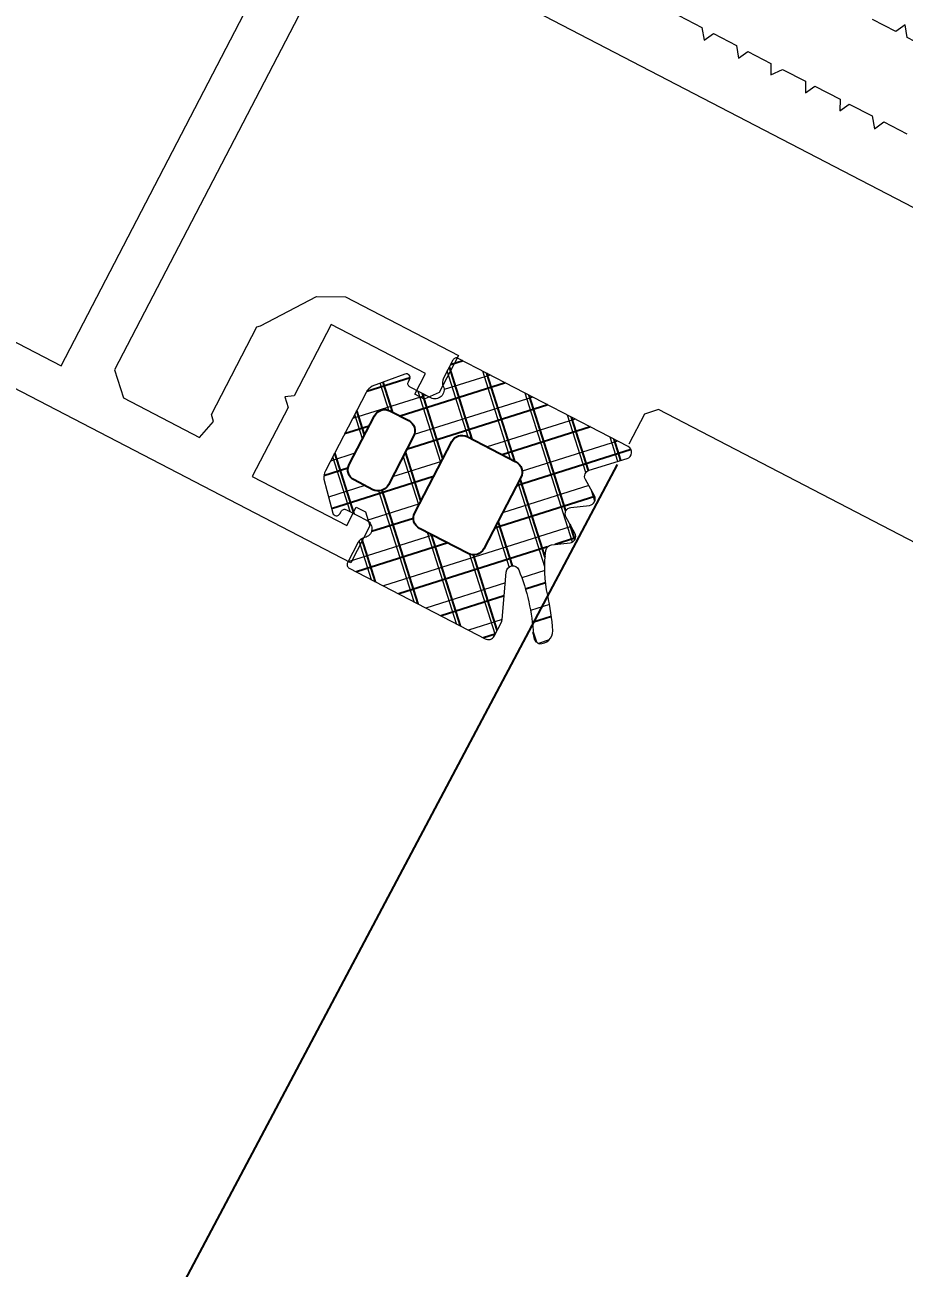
# Model space of a CAD drawing. Header units: millimetres. Extents: x -8428662 to 9409114, y 0 to 249028.
# Drawn here: x -188254.4 to -188213.1, y 112172 to 112230.4 of the extents above; entities that cross this region are included whole.
import ezdxf
from ezdxf import colors
from ezdxf.entities.mleader import LeaderData, LeaderLine
from ezdxf.math import Vec2, Vec3

# ---------------------------------------------------------------- set-up
doc = ezdxf.new("R2010")
doc.units = ezdxf.units.MM
doc.header["$MEASUREMENT"] = 0
doc.layers.get('0').update_dxf_attribs({"color": 250, "lineweight": 9})
for name, color, linetype, lineweight in [('_АР ТЕКСТ', 250, 'Continuous', 25), ('АР_Отметки', 250, 'Continuous', 15), ('АР_Перегородки витражные', 152, 'Continuous', 13), ('АР_Подоконники', 163, 'Continuous', 9), ('АР_Размеры дверей', 15, 'Continuous', 0), ('АР_Сущ Несущая стена', 216, 'Continuous', 30)]:
    doc.layers.add(name, color=color, linetype=linetype, lineweight=lineweight)
doc.layers.add('Тонкая', color=7, linetype='Continuous')
doc.styles.add('ISOCPEUR', font='isocpeur.ttf', dxfattribs={"width": 0.7})

# ---------------------------------------------------------------- blocks, each defined once
blk = doc.blocks.new('_DotSmall')
at = {"color": 0, "linetype": 'ByBlock', "const_width": 0.5}
blk.add_lwpolyline([(-0.0625, 0, 1), (0.0625, 0, 1)], format="xyb", close=True, dxfattribs=at)
blk = doc.blocks.new('стойка витр.')
h = blk.add_hatch()
h.set_pattern_fill('ANSI37', scale=0.5, angle=-69.23283665521843)
h.set_pattern_definition([(335.7671633447816, (-69115.31625940584, 318510.9409690977), (0.6515825639889636, 1.447617495164233), []), (65.76716334478155, (-69115.31625940584, 318510.9409690977), (-1.447617495164233, 0.6515825639889636), [])])
edge = h.paths.add_edge_path()
edge.add_line((-7.614656875375658, -25.62993601259222), (-7.273265914729564, -26.53020796886267))
edge.add_arc((-7.672138333263274, -26.68151659366696), 0.4266069692434679, -30.765631391378577, 20.77378547182468, ccw=False)
edge.add_arc((-6.938850257283542, -27.11794408495156), 0.4267278803339729, 149.2463648056786, 290.7703475873838)
edge.add_line((-6.787522688187892, -27.51693863464607), (-5.761497533734655, -27.12786096686614))
edge.add_arc((-5.826270069284272, -26.95688741173914), 0.1828317202082013, 290.7489596719217, 380.7853669983573)
edge.add_line((-5.655337706935825, -26.89200624793739), (-5.698566115868744, -26.77800989551906))
edge.add_arc((-5.527559815348082, -26.71316091253391), 0.1828894349380834, 65.75635340077491, 200.7677215485159, ccw=False)
edge.add_line((-5.452462167653721, -26.54640093915077), (-3.994188920449233, -27.29736676610628))
edge.add_arc((-4.339684557994865, -27.83227055815794), 0.6367804192296694, 19.809448943918426, 57.14148607166612, ccw=False)
edge.add_line((-3.740585688123247, -27.61647007986176), (-2.270775810728082, -31.49246202532231))
edge.add_arc((-2.862326952422118, -31.72816639327794), 0.6367804192285443, -15.60715938413449, 21.72487774361298, ccw=False)
edge.add_line((-2.249025291763246, -31.89948590572749), (-2.842686385673005, -33.42856309223862))
edge.add_arc((-3.009474684396633, -33.35352837480535), 0.1828894349365558, 200.7666051236535, 335.7779732896313, ccw=False)
edge.add_line((-3.180482248484623, -33.41837402567035), (-3.223710657359334, -33.30437767335388))
edge.add_arc((-3.394684212462365, -33.36915020895407), 0.1828317202037067, 20.74895968940122, 110.7853670142414)
edge.add_line((-3.459565376309911, -33.19821784662781), (-4.485590530792251, -33.58729551440774))
edge.add_arc((-4.334307311281267, -33.98630688185023), 0.4267278803335083, 110.7639791032461, 252.2879618854569)
edge.add_arc((-4.593835025358378, -34.79921876089735), 0.4266069692128739, 20.760541213745626, 72.2999580801698, ccw=False)
edge.add_line((-4.194927641627146, -34.64800234186259), (-3.805871961842058, -35.67396951244882))
edge.add_arc((-3.976804324152614, -35.73885067632053), 0.1828317201976034, -69.25104032001241, 20.78536702306718, ccw=False)
edge.add_line((-3.912031788582681, -35.9098242314285), (-10.63804850899032, -38.46038830642647))
edge.add_arc((-10.76198657700206, -38.18099989774544), 0.3056444463879536, 200.8460379983515, 293.92230867425997, ccw=False)
edge.add_line((-11.04762355046114, -38.2897659172595), (-11.3069940036512, -37.6057878035499))
edge.add_arc((-11.02280217192234, -37.49789568213767), 0.3039830703908278, 175.7219656777917, 200.7890354028728, ccw=False)
edge.add_line((-11.32593828623067, -37.47521963119652), (-11.26283276302274, -35.23454482450325))
edge.add_arc((-11.5667631736687, -35.21197449929495), 0.3047673113958011, 355.7529257944983, 510.3971654946409)
edge.add_arc((-3.085478140807247, -39.81161386289363), 9.95296756819478, 151.493160172311, 169.5799937381118)
edge.add_arc((-13.27454869620142, -38.00608067109534), 0.4002801790508524, 282.30928711923883, 359.2250395672268, ccw=False)
edge.add_arc((-13.15914824141406, -37.79549114656839), 0.6024183835459826, 172.8865217206561, 267.13931994465963, ccw=False)
edge.add_arc((-2.924576102079248, -39.73891867786803), 11.01872594919693, 160.6453850739864, 169.4469810176308, ccw=False)
edge.add_arc((-19.07760885644255, -34.09585671602533), 6.091684827120307, 340.9199566399376, 360.7754221413588)
edge.add_arc((-13.29124725463213, -34.01305259408502), 0.3047655738143686, 359.9316076928689, 436.4302022680961)
edge.add_line((-13.21974018984474, -33.71679460741143), (-14.0766899229202, -33.52020163946145))
edge.add_arc((-14.00514734915965, -33.22393144415915), 0.3047857747414494, 145.1100748207506, 256.424251871352, ccw=False)
edge.add_line((-14.2551486332959, -33.04959347808472), (-13.74402617113083, -32.33421562775766))
edge.add_arc((-13.99402745527389, -32.1598776616858), 0.3047857747455562, 325.1100748218798, 436.4242518702226)
edge.add_line((-13.92248488150653, -31.86360746638093), (-14.7794566025841, -31.6669565144839))
edge.add_arc((-14.7079140287954, -31.37068631918638), 0.3047857747434108, 145.1100748199116, 256.4242518659954, ccw=False)
edge.add_line((-14.95791531293071, -31.19634835310717), (-14.44679285076563, -30.48097050278011))
edge.add_arc((-14.69684457899481, -30.30662212908397), 0.3048331054870662, 325.1138936033488, 425.7589859189499)
edge.add_line((-14.57168746687239, -30.0286672415823), (-16.28069433249766, -29.27720980550657))
edge.add_arc((-16.15556139849932, -28.99925320327871), 0.3048247429148342, 110.79403674408451, 245.7632621299588, ccw=False)
edge.add_line((-16.26377712844987, -28.71428394233226), (-7.850470401957864, -25.52388481301023))
edge.add_arc((-7.785589238115906, -25.69481717533219), 0.1828317201977073, 20.785366643697614, 110.7853670130821, ccw=False)
edge = h.paths.add_edge_path(flags=16)
edge.add_line((-3.343847721320344, -31.0696095920357), (-4.256775251385989, -28.66215553430811))
edge.add_arc((-4.763091039367282, -28.8541548874382), 0.5414973949720253, 20.7671633452251, 110.7671633452251)
edge.add_line((-4.955090392497368, -28.34783909945691), (-5.880512773175724, -28.69876731990371))
edge.add_arc((-5.68851342006019, -29.20508310789228), 0.5414973949736688, 110.7671633435124, 200.7671633435124)
edge.add_line((-6.194829208048759, -29.39708246100781), (-5.281901677954011, -31.8045365187354))
edge.add_arc((-4.775585889972717, -31.61253716560532), 0.5414973949720253, 200.7671633452251, 290.7671633452251)
edge.add_line((-4.583586536842631, -32.11885295358661), (-3.658164156164275, -31.76792473313981))
edge.add_arc((-3.850163509294362, -31.26160894516579), 0.541497394965222, 290.7671633454981, 380.7671633454981)
edge = h.paths.add_edge_path(flags=16)
edge.add_line((-6.665125275787432, -32.97088079506648), (-8.003619441966293, -29.4411776089255))
edge.add_arc((-8.509935229947587, -29.63317696205559), 0.5414973949720253, 20.7671633452251, 110.7671633452251)
edge.add_line((-8.701934583077673, -29.12686117407429), (-11.1093675273587, -30.03978069775621))
edge.add_arc((-10.91736817424317, -30.54609648574478), 0.5414973949736688, 110.7671633435124, 200.7671633435124)
edge.add_line((-11.42368396223173, -30.73809583886032), (-10.08518979602377, -34.2677990250013))
edge.add_arc((-9.578874008042476, -34.07579967187121), 0.5414973949720253, 200.7671633452251, 290.7671633452251)
edge.add_line((-9.38687465491239, -34.5821154598525), (-6.979441710631363, -33.66919593617058))
edge.add_arc((-7.171441063761449, -33.16288014819656), 0.541497394965222, 290.7671633454981, 380.7671633454981)
at = {"lineweight": 0, "ltscale": 100, "transparency": 33554687}
for points in [[(-4.8720624113339, 3.563811556159635), (-32.68827406296623, -6.984337978748954), (-32.78663952485658, -7.412805841304362), (-32.39756185706938, -8.438830995786702), (-31.09647737510386, -9.118948907402228), (-30.2985029091069, -8.81635004535201), (-29.78357822878752, -9.142708211846184), (-28.64349873815081, -8.710380147196702), (-28.58844165704795, -8.16787993638718), (-28.18751332900138, -8.537466511741513), (-27.04754980615689, -8.105182423096267), (-26.87849637278123, -7.51945380341931), (-26.47751006082399, -7.889018390778801), (-25.33748855406884, -7.456712314131437)], [(-16.27286156296032, -8.322294573416002), (-17.41288306971546, -8.754600650063367), (-17.58193650312023, -9.340329269682115), (-17.9828648311377, -8.97074269438599), (-19.12288633789285, -9.403048771026079), (-19.29193977129762, -9.988777390644827), (-19.69292608322576, -9.61921280335082), (-20.83288960607024, -10.05149689199607), (-20.8879466871731, -10.59399710274738), (-21.40287136749248, -10.26763893631141), (-22.54295085812919, -10.6999670009609), (-22.59800793926115, -11.24246721171221), (-22.99893626727862, -10.87288063641608), (-24.25289614239591, -11.34839313392149), (-24.30795322352787, -11.89089334468008), (-24.70893953545601, -11.52132875738607), (-25.84896104221116, -11.95363483402616), (-26.01801447558682, -12.53936345364491), (-26.4189428036334, -12.16977687834878), (-27.55896431035944, -12.60208295499615)], [(-29.14341260807123, -16.33238676948531), (-1.327200956468005, -5.784237234569446)], [(-0.06938087928574532, -6.350438765824947), (8.118987008783733, -27.94374036834779), (7.552865449426463, -29.20159644143132), (3.790811872313498, -30.62819989795389), (3.216969908826286, -29.80262791351561), (3.358505795680685, -29.48817839122057), (1.715760294842767, -25.15614305267809), (1.558535533695249, -25.08537510928727), (-0.902061547501944, -23.41060979175381), (-2.258247086545452, -23.27287612311193), (-7.844300284108613, -25.39115610946465), (-7.152623754285742, -27.21515572990756), (-6.480474312818842, -27.61228183979256), (-6.024430919787847, -27.43934621633525), (-6.413508587575052, -26.41332106186019), (-1.739484192192322, -24.64089033441996), (-0.3993375533900689, -28.17495120693638), (0.02910832117777318, -28.2732586849088), (-0.1831955090747215, -28.74493296838773), (1.113700732850702, -32.16493950470613), (-3.560323662532028, -33.93737023214635), (-3.906150933442404, -33.02539941386931), (-4.3621943264734, -33.19833503732661), (-4.645266100153094, -33.82723408192396), (-3.953589570330223, -35.65123370236688), (88.61521743849153, -0.5483364844694734)], [(-56.0608929025766, -41.98018508909445), (-55.7778211288678, -41.3512860444971), (-17.47126860445132, -26.8251079561378), (-16.84236955983215, -27.10817972981749), (-16.28037825660431, -28.59019029343472)]]:
    blk.add_lwpolyline(points, dxfattribs=at)
blk.add_lwpolyline([(63.8117502759269, 56.26367979055794), (85.07351613373612, 0.1949089383633691), (10.63088292890461, -28.03438542609365), (-10.63088292890461, 28.03438542610093)], close=True, dxfattribs=at)
at = {"color": 7, "lineweight": 0, "ltscale": 100, "transparency": 33554687}
blk.add_lwpolyline([(-7.614656875375658, -25.62993601259222), (-7.273265914729564, -26.53020796886267, -0.2287523810762611), (-7.305569090007339, -26.89973780277796, 0.7101639231358212), (-6.787522688187892, -27.51693863464607), (-5.761497533734655, -27.12786096686614, 0.4143996870914876), (-5.655337706935825, -26.89200624793739), (-5.698566115868744, -26.77800989551906, -0.6682503890445888), (-5.452462167653721, -26.54640093915077), (-3.994188920449233, -27.29736676610628, -0.1643479059441302), (-3.740585688123247, -27.61647007986176), (-2.270775810728082, -31.49246202532231, -0.1643479059441302), (-2.249025291763246, -31.89948590572749), (-2.842686385673005, -33.42856309223862, -0.6682503891596868), (-3.180482248484623, -33.41837402567035), (-3.223710657359334, -33.30437767335388, 0.4143996870833266), (-3.459565376309911, -33.19821784662781), (-4.485590530792251, -33.58729551440774, 0.7101639231391418), (-4.464132105349563, -34.39280682858953, -0.2287523810910513), (-4.194927641627146, -34.64800234186259), (-3.805871961842058, -35.67396951244882, -0.4143996871765861), (-3.912031788582681, -35.9098242314285), (-10.63804850899032, -38.46038830642647, -0.4300281847644905), (-11.04762355046114, -38.2897659172595), (-11.3069940036512, -37.6057878035499, -0.1098139781175365), (-11.32593828623067, -37.47521963119652), (-11.26283276302274, -35.23454482450325, 0.8000358277039689), (-11.83174935798161, -35.06142405519495, 0.07908294790216032), (-12.87430513065192, -38.01149454006372, -0.3488032577412263), (-13.18921346374555, -38.39715882165183, -0.4361245879823007), (-13.75692971088574, -37.72089072036033, -0.03842309887939363), (-13.32058396766661, -36.08715992321959, 0.08685322061285544), (-12.98648189794039, -34.01341638380836, 0.3467629046601076), (-13.21974018984474, -33.71679460741143), (-14.0766899229202, -33.52020163946145, -0.5278770357902526), (-14.2551486332959, -33.04959347808472), (-13.74402617113083, -32.33421562775766, 0.5278770357776507), (-13.92248488150653, -31.86360746638093), (-14.7794566025841, -31.6669565144839, -0.5278770357650493), (-14.95791531293071, -31.19634835310717), (-14.44679285076563, -30.48097050278011, 0.4697389635461835), (-14.57168746687239, -30.0286672415823), (-16.28069433249766, -29.27720980550657, -0.667984424932516), (-16.26377712844987, -28.71428394233226), (-7.850470401957864, -25.52388481301023, -0.4142135642613711)], format="xyb", close=True, dxfattribs=at)
at = {"color": 7}
for points in [[(-3.343847721320344, -31.0696095920357), (-4.256775251385989, -28.66215553430811, 0.414213562373095), (-4.955090392497368, -28.34783909945691), (-5.880512773175724, -28.69876731990371, 0.414213562373095), (-6.194829208048759, -29.39708246100781), (-5.281901677954011, -31.8045365187354, 0.414213562373095), (-4.583586536842631, -32.11885295358661), (-3.658164156164275, -31.76792473313981, 0.414213562373095)], [(-6.665125275787432, -32.97088079506648), (-8.003619441966293, -29.4411776089255, 0.414213562373095), (-8.701934583077673, -29.12686117407429), (-11.1093675273587, -30.03978069775621, 0.414213562373095), (-11.42368396223173, -30.73809583886032), (-10.08518979602377, -34.2677990250013, 0.414213562373095), (-9.38687465491239, -34.5821154598525), (-6.979441710631363, -33.66919593617058, 0.414213562373095)]]:
    blk.add_lwpolyline(points, format="xyb", close=True, dxfattribs=at)
blk = doc.blocks.new('A$Cf7573d2c')
h = blk.add_hatch()
h.set_pattern_fill('ANSI37', color=5, scale=0.4999999999999999, angle=11.05056813833426)
h.set_pattern_definition([(56.05056813833426, (-325577.5326109263, -14427.20117750167), (-1.316880116997287, 0.8865568269756945), []), (146.0505681383342, (-325577.5326109263, -14427.20117750167), (-0.8865568269756945, -1.316880116997287), [])])
edge = h.paths.add_edge_path()
edge.add_line((53.15568665240426, -71.84455999218335), (54.10066208685748, -71.66000969718152))
edge.add_arc((54.18248049125657, -72.07869723569522), 0.4266069692410905, 49.51777340105292, 101.05719026425612, ccw=False)
edge.add_arc((54.73640786875238, -71.42958644543106), 0.4267278803678288, 229.5297695967836, 371.0537523784885)
edge.add_line((55.15521898376755, -71.34776998117741), (54.94489004521165, -70.27079700716422))
edge.add_arc((54.76543719321895, -70.30578431646067), 0.1828317201694488, 11.03236445595228, 101.0687717823854)
edge.add_line((54.7303358616773, -70.12635373260127), (54.61067896033637, -70.14972229399427))
edge.add_arc((54.57562182683224, -69.97022426391564), 0.1828894349371679, 146.0397581948859, 281.0511263426278, ccw=False)
edge.add_line((54.42392868350726, -69.86805902677588), (55.41024150652811, -68.55744941602461))
edge.add_arc((55.87916092157176, -68.98826710893277), 0.6367804192400961, 100.09285373580963, 137.4248908635569, ccw=False)
edge.add_line((55.7675690172473, -68.36134083797515), (59.83602538472041, -67.56678597940481))
edge.add_arc((59.96850951681367, -68.18963207348673), 0.6367804191160473, 64.67624540846452, 102.00828253621182, ccw=False)
edge.add_line((60.24088129645679, -67.61404288333142), (61.64782822388224, -68.45725749440317))
edge.add_arc((61.54572023362346, -68.6089891777656), 0.1828894349345614, -78.94999008860498, 56.06137807737059, ccw=False)
edge.add_line((61.58077386952937, -68.78848789090989), (61.46111696830485, -68.81185645227379))
edge.add_arc((61.49610427769884, -68.9913093042758), 0.1828317201972567, 101.0323644853947, 191.0687718102334)
edge.add_line((61.31667369382922, -69.02641063591), (61.5270026322687, -70.10338360995229))
edge.add_arc((61.94582283864131, -70.02161369747758), 0.4267278803313772, 191.0473838963396, 332.5713666785517)
edge.add_arc((62.70327143611815, -70.41461748833981), 0.4266069692042858, 101.04394600933591, 152.5833628757599, ccw=False)
edge.add_line((62.62154981598724, -69.99591104824503), (63.69846192700788, -69.78559399610094))
edge.add_arc((63.73356325865052, -69.96502457996553), 0.1828317201939337, 11.032364470050595, 101.06877181313263, ccw=False)
edge.add_line((63.91301611065865, -69.93003727062023), (65.29180877562612, -76.99003789461858))
edge.add_arc((64.99551066640528, -77.06504428161418), 0.3056444464046082, -78.87055721437832, 14.2057134615319, ccw=False)
edge.add_line((65.05450805288274, -77.3649406570621), (64.33656664565206, -77.50515202515817))
edge.add_arc((64.27818671723436, -77.20682755241624), 0.3039830703818922, 256.0053704728485, 281.07244019792967, ccw=False)
edge.add_line((64.2046742036473, -77.50178791827057), (62.00679334101733, -77.0614180622797))
edge.add_arc((61.93325097918449, -77.35717917385819), 0.3047673114133029, 76.03633058298668, 230.6805702831305)
edge.add_arc((67.89833459834982, -69.77386489183748), 9.952967568197614, 231.7765649659958, 249.8633985317965)
edge.add_arc((64.39904336975559, -79.51204078812538), 0.4002801790500968, 2.592691911632528, 79.50844435962068, ccw=False)
edge.add_arc((64.21095152774018, -79.36275357584572), 0.6024183835098907, 253.1699265163699, 347.42272474037384, ccw=False)
edge.add_arc((67.8538384741732, -69.6030019325488), 11.01872594909504, 240.92878986685412, 249.7303858104985, ccw=False)
edge.add_arc((59.56550229921984, -84.57190633206682), 6.091684827287554, 61.20336143423747, 81.05882693565867)
edge.add_arc((60.46047847562673, -78.85457699437922), 0.304765573773833, 80.21501248920164, 156.7136070644281)
edge.add_line((60.18053901626263, -78.73409482122224), (59.84213466581423, -79.54557133703202))
edge.add_arc((59.56218916597427, -79.42505210376291), 0.3047857747146659, 225.3934796143645, 336.7076566649676, ccw=False)
edge.add_line((59.34815820830408, -79.64204315801908), (58.72930734895635, -79.01751513300405))
edge.add_arc((58.51527639129254, -79.23450618727465), 0.3047857747204647, 45.39347961712065, 156.7076566654629)
edge.add_line((58.23533089144621, -79.11398695400567), (57.89686567790341, -79.92547535613994))
edge.add_arc((57.61692017800742, -79.8049561228095), 0.3047857747903789, 225.3934796124579, 336.70765665854196, ccw=False)
edge.add_line((57.40288922027685, -80.02194717711245), (56.78403836104553, -79.39741915209743))
edge.add_arc((56.56998863134884, -79.6144581702775), 0.3048331054787136, 45.39729839756555, 146.0423907131674)
edge.add_line((56.31714448623825, -79.44418468297226), (55.28802957176231, -81.0018480734143))
edge.add_arc((55.03517965588581, -80.83159812799333), 0.3048247428844842, 191.0774415371329, 326.04666692300657, ccw=False)
edge.add_line((54.73603428946808, -80.89016581213218), (53.01135739893652, -72.0590919078968))
edge.add_arc((53.19078798283557, -72.02399057630869), 0.1828317202172855, 101.06877142490288, 191.0687717942894, ccw=False)
edge = h.paths.add_edge_path(flags=16)
edge.add_line((59.23813135258388, -68.55309740688244), (56.71113389532547, -69.04661089844012))
edge.add_arc((56.81492556333978, -69.57806806363078), 0.5414973949906723, 101.0505681359266, 191.0505681359267)
edge.add_line((56.28346839814913, -69.68185973164509), (56.47317437781021, -70.65323444815294))
edge.add_arc((57.00463154293539, -70.54944278017501), 0.5414973949194297, 191.0505681334767, 281.0505681334768)
edge.add_line((57.10842321091332, -71.08089994530019), (59.63542066817172, -70.58738645372796))
edge.add_arc((59.53162900015741, -70.0559292885373), 0.5414973949906723, 281.0505681359267, 371.0505681359267)
edge.add_line((60.06308616534807, -69.95213762052299), (59.8733801858034, -68.98076290400058))
edge.add_arc((59.34192302063457, -69.08455457205127), 0.5414973949762222, 11.05056814014731, 101.0505681401473)
edge = h.paths.add_edge_path(flags=16)
edge.add_line((60.55157991347369, -72.1476167988294), (56.84660745610017, -72.87118456036842))
edge.add_arc((56.95039912417269, -73.40264172550087), 0.5414973949447008, 101.0505681431519, 191.0505681431519)
edge.add_line((56.41894195904024, -73.50643339357339), (56.91245112242177, -76.03340868896339))
edge.add_arc((57.44390828760515, -75.92961702092725), 0.541497394987715, 191.050568138341, 281.050568138341)
edge.add_line((57.54769995564129, -76.46107418611064), (61.25267241301481, -75.73750642454252))
edge.add_arc((61.14888074494229, -75.20604925941007), 0.5414973949447008, 281.0505681431519, 371.0505681431519)
edge.add_line((61.68033791007474, -75.10225759133755), (61.18682874669321, -72.57528229594755))
edge.add_arc((60.65537158152438, -72.67907396399823), 0.5414973949762222, 11.05056814014731, 101.0505681401473)
at = {"color": 5, "lineweight": 0, "ltscale": 100, "transparency": 33554687}
for points in [[(24.84361533320043, -64.21413804324402), (30.5457701429259, -93.41157833833131), (30.95148985553533, -93.58084731984127), (32.02846282953396, -93.37051838135812), (32.91841456328984, -92.2028852563817), (32.75483463390265, -91.3652869478974), (33.16341741790529, -90.91283011251653), (32.92970803170465, -89.71613937416987), (32.40428244089708, -89.57031170348637), (32.83623378630728, -89.23751176930091), (32.60254817281384, -88.04094275718671), (32.05375402071513, -87.7754581853078), (32.48569347965531, -87.44259738799883), (32.25199597980827, -86.24596751274657)], [(34.63504240394104, -77.45746451872401), (34.86873990378808, -78.65409439397627), (35.41753405577037, -78.91957896586973), (34.98558271059301, -79.25237890004064), (35.21928021044005, -80.44900877527834), (35.76807436242234, -80.71449334718636), (35.33613490348216, -81.04735414448078), (35.5698205169756, -82.24392315659497), (36.09524610766675, -82.38975082726392), (35.68666332366411, -82.8422076626448), (35.92037270986475, -84.03889840100601), (36.44579830055591, -84.18472607170406), (36.01384695526212, -84.51752600586042), (36.27090113016311, -85.83375191917003), (36.79632672073785, -85.97957958988263), (36.36438726191409, -86.3124403871625), (36.59808476176113, -87.50907026241475), (37.14687891374342, -87.77455483427912), (36.71492756844964, -88.10735476847913), (36.94862506829668, -89.30398464370228)], [(40.35800122097135, -91.49528498963627), (34.65584641124588, -62.29784469456354)], [(35.42621399322525, -61.15362910773547), (58.09174236247782, -56.72713314443536), (59.23600692604668, -57.49742797698127), (60.00720510957763, -61.44628830635338), (59.09662615950219, -61.87256248592166), (58.81057523435447, -61.67998580618587), (54.2634303990053, -62.56802679647808), (54.16714205907192, -62.71105225903739), (52.10111491696443, -64.85369285246998), (51.73646704759449, -66.1671774207789), (52.88157409906853, -72.03060903266305), (54.79614538163878, -71.65670016474905), (55.30101650545839, -71.06121786679432), (55.20753037370741, -70.58252939883096), (54.13055739959236, -70.79285833732865), (53.17241072526667, -65.88674279826228), (56.88195725227706, -65.16228173740092), (57.05116537061986, -64.75657391108689), (57.48024175828323, -65.04543893066875), (61.07007052085828, -64.34435831751034), (62.02821719518397, -69.25047385657672), (61.07096198550425, -69.43742234735691), (61.16444811725523, -69.91611081532028), (61.73654996755067, -70.30126417477732), (63.65112125000451, -69.92735530684877), (44.67507682216819, 27.23800458030018)], [(61.09487798134796, -122.3553278650652), (60.52277613105252, -121.9701745055936), (52.67016501864418, -81.76148993524839), (53.05531837814488, -81.18938808498206), (54.61091895704158, -80.88558490110154)]]:
    blk.add_lwpolyline(points, dxfattribs=at)
blk.add_lwpolyline([(-15.50815186044201, 12.37879323330708), (43.34474334609695, 23.8725514558173), (58.60503199696541, -54.26656991802156), (-0.247863209573552, -65.76032814054633)], close=True, dxfattribs=at)
blk.add_lwpolyline([(53.15568665240426, -71.84455999218335), (54.10066208685748, -71.66000969718152, -0.2287523810762611), (54.45943891291972, -71.75421682199521, 0.7101639231358212), (55.15521898376755, -71.34776998117741), (54.94489004521165, -70.27079700716422, 0.4143996870914876), (54.7303358616773, -70.12635373260127), (54.61067896033637, -70.14972229399427, -0.6682503890445888), (54.42392868350726, -69.86805902677588), (55.41024150652811, -68.55744941602461, -0.1643479059441302), (55.7675690172473, -68.36134083797515), (59.83602538472041, -67.56678597940481, -0.1643479059441302), (60.24088129645679, -67.61404288333142), (61.64782822388224, -68.45725749440317, -0.6682503891596868), (61.58077386952937, -68.78848789090989), (61.46111696830485, -68.81185645227379, 0.4143996870833266), (61.31667369382922, -69.02641063591), (61.5270026322687, -70.10338360995229, 0.7101639231391418), (62.32458022865467, -70.21818308309594, -0.2287523810910513), (62.62154981598724, -69.99591104824503), (63.69846192700788, -69.78559399610094, -0.4143996871765861), (63.91301611065865, -69.93003727062023), (65.29180877562612, -76.99003789461858, -0.4300281847644905), (65.05450805288274, -77.3649406570621), (64.33656664565206, -77.50515202515817, -0.1098139781175365), (64.2046742036473, -77.50178791827057), (62.00679334101733, -77.0614180622797, 0.8000358277039689), (61.74013722792733, -77.5929549003049, 0.07908294790216032), (64.47193063155282, -79.11845259113761, -0.3488032577412263), (64.79891380108893, -79.49393388652243, -0.4361245879823007), (64.03653078118805, -79.93936896929517, -0.03842309887939363), (62.49988066009246, -79.23355006161728, 0.08685322061285544), (60.51227378088515, -78.554245009218, 0.3467629046601076), (60.18053901626263, -78.73409482122224), (59.84213466581423, -79.54557133703202, -0.5278770357902526), (59.34815820830408, -79.64204315801908), (58.72930734895635, -79.01751513300405, 0.5278770357776507), (58.23533089144621, -79.11398695400567), (57.89686567790341, -79.92547535613994, -0.5278770357650493), (57.40288922027685, -80.02194717711245), (56.78403836104553, -79.39741915209743, 0.4697389635461835), (56.31714448623825, -79.44418468297226), (55.28802957176231, -81.0018480734143, -0.667984424932516), (54.73603428946808, -80.89016581213218), (53.01135739893652, -72.0590919078968, -0.4142135642613711)], format="xyb", close=True, dxfattribs=at)
at = {"color": 5}
for points in [[(59.23813135258388, -68.55309740688244), (56.71113389532547, -69.04661089844012, 0.414213562373095), (56.28346839814913, -69.68185973164509), (56.47317437781021, -70.65323444815294, 0.414213562373095), (57.10842321091332, -71.08089994530019), (59.63542066817172, -70.58738645372796, 0.414213562373095), (60.06308616534807, -69.95213762052299), (59.8733801858034, -68.98076290400058, 0.414213562373095)], [(60.55157991347369, -72.1476167988294), (56.84660745610017, -72.87118456036842, 0.414213562373095), (56.41894195904024, -73.50643339357339), (56.91245112242177, -76.03340868896339, 0.414213562373095), (57.54769995564129, -76.46107418611064), (61.25267241301481, -75.73750642454252, 0.414213562373095), (61.68033791007474, -75.10225759133755), (61.18682874669321, -72.57528229594755, 0.414213562373095)]]:
    blk.add_lwpolyline(points, format="xyb", close=True, dxfattribs=at)
at = {"layer": 'АР_Перегородки витражные', "rotation": 80.28340479355269}
blk.add_blockref('стойка витр.', (29.17858439369593, -60.01344902928395), dxfattribs=at)
blk = doc.blocks.new('A$Cd39b9c29')
at = {"color": 5, "ltscale": 150}
blk.add_line((4761.678311984055, -2780.82130629092), (6027.145115525229, -383.344117126253), dxfattribs=at)
at = {"color": 241, "ltscale": 100, "true_color": 0xf7abae, "xscale": -1, "rotation": 73.7076753199286}
blk.add_blockref('A$Cf7573d2c', (5965.36602818151, -307.2723836366495), dxfattribs=at)
blk = doc.blocks.new('A$Cec9b444d')
at = {"layer": 'Тонкая', "ltscale": 100, "rotation": 359.8999999999999}
blk.add_blockref('A$Cd39b9c29', (-19.13216614062549, 2.909131854816223), dxfattribs=at)

msp = doc.modelspace()

# ---------------------------------------------------------------- linework, layer by layer
at = {"layer": 'АР_Подоконники', "ltscale": 100}
msp.add_arc((-197115.7542506705, 115490.9179209339), 8940.172386791677, 271.6912536695478, 356.3290814001832, dxfattribs=at)
at = {"layer": 'АР_Сущ Несущая стена', "lineweight": 18, "ltscale": 100}
for centre, radius, start, end in [((-197116.3547424845, 115484.5892881857), 9778.654617052323, 272.5925479651556, 356.6353913736798), ((-197124.0221649795, 115502.5789153872), 9144.28346907419, 272.8206375183279, 356.2887310665694)]:
    msp.add_arc(centre, radius, start, end, dxfattribs=at)

# ---------------------------------------------------------------- block references
at = {"layer": 'АР_Размеры дверей', "ltscale": 100}
msp.add_blockref('A$Cec9b444d', (-194233.915110983, 112600.6824583525), dxfattribs=at)

# ---------------------------------------------------------------- leaders
at = {"layer": '_АР ТЕКСТ'}
ml = msp.add_multileader_mtext('Standard', dxfattribs=at)
ml.set_content('{\\W0.8;-2,550}', color=256, style='ISOCPEUR')
ml.set_leader_properties(color=256, linetype='Continuous', lineweight=-1)
ml.set_arrow_properties(name='DOTSMALL')
ml.build(insert=Vec2(0, 0))
ml.multileader.update_dxf_attribs({"has_text_frame": 1, "text_left_attachment_type": 4, "text_right_attachment_type": 4, "dogleg_length": 100, "arrow_head_size": 180})
ctx = ml.context
ctx.base_point, ctx.char_height, ctx.arrow_head_size, ctx.landing_gap_size, ctx.plane_origin = Vec3(-648899.2115489783, 123943.2638625839, -1.961751612303354), 250, 180, 50, Vec3(-648418.878185545, 121699.245469789, -1.961751612303354)
ctx.left_attachment, ctx.right_attachment = 4, 4
notes = []
notes.append((ctx, [(0, (0, 0, 0), (0, 0), (1, 0), 1, [])]))
ctx.mtext.insert, ctx.mtext.width, ctx.mtext.defined_height, ctx.mtext.line_spacing_style, ctx.mtext.flow_direction = Vec3(-648849.2115489783, 124276.5971959173, -1.961751612303354), 801.0864057841361, 330.709552927064, 2, 5
ml = msp.add_multileader_mtext('Standard', dxfattribs=at)
ml.set_content('{\\W0.8;-2,550}', color=256, style='ISOCPEUR')
ml.set_leader_properties(color=256, linetype='Continuous', lineweight=-1)
ml.set_arrow_properties(name='DOTSMALL')
ml.build(insert=Vec2(0, 0))
ml.multileader.update_dxf_attribs({"has_text_frame": 1, "text_left_attachment_type": 4, "text_right_attachment_type": 4, "dogleg_length": 100, "arrow_head_size": 180})
ctx = ml.context
ctx.base_point, ctx.char_height, ctx.arrow_head_size, ctx.landing_gap_size, ctx.plane_origin = Vec3(-307521.5639566672, 123917.1008524875, -1.961751612303354), 250, 180, 50, Vec3(-307041.2305932338, 121673.0824596926, -1.961751612303354)
ctx.left_attachment, ctx.right_attachment = 4, 4
notes.append((ctx, [(0, (0, 0, 0), (0, 0), (1, 0), 1, [])]))
ctx.mtext.insert, ctx.mtext.width, ctx.mtext.defined_height, ctx.mtext.line_spacing_style, ctx.mtext.flow_direction = Vec3(-307471.5639566672, 124250.4341858209, -1.961751612303354), 801.0864057841361, 330.709552927064, 2, 5
ml = msp.add_multileader_mtext('Standard', dxfattribs=at)
ml.set_content('{\\W0.8;-2,550}', color=256, style='ISOCPEUR')
ml.set_leader_properties(color=256, linetype='Continuous', lineweight=-1)
ml.set_arrow_properties(name='DOTSMALL')
ml.build(insert=Vec2(0, 0))
ml.multileader.update_dxf_attribs({"has_text_frame": 1, "text_left_attachment_type": 4, "text_right_attachment_type": 4, "dogleg_length": 100, "arrow_head_size": 180})
ctx = ml.context
ctx.base_point, ctx.char_height, ctx.arrow_head_size, ctx.landing_gap_size, ctx.plane_origin = Vec3(-660859.4041351055, 120073.2763382189, -1.961751612303354), 250, 180, 50, Vec3(-660379.0707716722, 117829.2579454239, -1.961751612303354)
ctx.left_attachment, ctx.right_attachment = 4, 4
notes.append((ctx, [(0, (0, 0, 0), (0, 0), (1, 0), 1, [])]))
ctx.mtext.insert, ctx.mtext.width, ctx.mtext.defined_height, ctx.mtext.line_spacing_style, ctx.mtext.flow_direction = Vec3(-660809.4041351055, 120406.6096715522, -1.961751612303354), 801.0864057841361, 330.709552927064, 2, 5
ml = msp.add_multileader_mtext('Standard', dxfattribs=at)
ml.set_content('{\\W0.8;-2,550}', color=256, style='ISOCPEUR')
ml.set_leader_properties(color=256, linetype='Continuous', lineweight=-1)
ml.set_arrow_properties(name='DOTSMALL')
ml.build(insert=Vec2(0, 0))
ml.multileader.update_dxf_attribs({"has_text_frame": 1, "text_left_attachment_type": 4, "text_right_attachment_type": 4, "dogleg_length": 100, "arrow_head_size": 180})
ctx = ml.context
ctx.base_point, ctx.char_height, ctx.arrow_head_size, ctx.landing_gap_size, ctx.plane_origin = Vec3(-319481.7565427944, 120047.1133281225, -1.961751612303354), 250, 180, 50, Vec3(-319001.423179361, 117803.0949353275, -1.961751612303354)
ctx.left_attachment, ctx.right_attachment = 4, 4
notes.append((ctx, [(0, (0, 0, 0), (0, 0), (1, 0), 1, [])]))
ctx.mtext.insert, ctx.mtext.width, ctx.mtext.defined_height, ctx.mtext.line_spacing_style, ctx.mtext.flow_direction = Vec3(-319431.7565427944, 120380.4466614558, -1.961751612303354), 801.0864057841361, 330.709552927064, 2, 5
at = {"layer": 'АР_Отметки'}
ml = msp.add_multileader_mtext('Standard', dxfattribs=at)
ml.set_content('%%P0,000', color=256, style='ISOCPEUR')
ml.set_leader_properties(color=256, linetype='Continuous', lineweight=-1)
ml.set_arrow_properties(name='DOTSMALL')
ml.build(insert=Vec2(0, 0))
ml.multileader.update_dxf_attribs({"has_text_frame": 1, "text_left_attachment_type": 4, "text_right_attachment_type": 4, "dogleg_length": 100, "arrow_head_size": 180})
ctx = ml.context
ctx.base_point, ctx.char_height, ctx.arrow_head_size, ctx.landing_gap_size, ctx.plane_origin = Vec3(-195756.5539536524, 128483.8249865545, -0.1595442850443263), 250, 180, 50, Vec3(-198827.6356693176, 126894.2764455226, -0.1595442850443263)
ctx.left_attachment, ctx.right_attachment = 4, 4
notes.append((ctx, [(0, (0, 0, 0), (0, 0), (1, 0), 1, [])]))
ctx.mtext.insert, ctx.mtext.width, ctx.mtext.line_spacing_style, ctx.mtext.flow_direction = Vec3(-195706.5539536524, 128817.1583198878, -0.1595442850443263), 852.6970314602484, 2, 5
ml = msp.add_multileader_mtext('Standard', dxfattribs=at)
ml.set_content('{\\W0.8;-2,250}', color=256, style='ISOCPEUR')
ml.set_leader_properties(color=256, linetype='Continuous', lineweight=-1)
ml.set_arrow_properties(name='DOTSMALL')
ml.build(insert=Vec2(0, 0))
ml.multileader.update_dxf_attribs({"has_text_frame": 1, "text_left_attachment_type": 4, "text_right_attachment_type": 4, "dogleg_length": 100, "arrow_head_size": 180})
ctx = ml.context
ctx.base_point, ctx.char_height, ctx.arrow_head_size, ctx.landing_gap_size, ctx.plane_origin = Vec3(-643357.0085543207, 128352.8588700729), 250, 180, 50, Vec3(-642978.9253629129, 126878.8351738673)
ctx.left_attachment, ctx.right_attachment = 4, 4
notes.append((ctx, [(0, (0, 0, 0), (0, 0), (1, 0), 1, [])]))
ctx.mtext.insert, ctx.mtext.width, ctx.mtext.defined_height, ctx.mtext.line_spacing_style, ctx.mtext.flow_direction = Vec3(-643307.0085543207, 128686.1922034062), 769.9889591111103, 343.8884462512117, 2, 5
ml = msp.add_multileader_mtext('Standard', dxfattribs=at)
ml.set_content('{\\W0.8;-2,250}', color=256, style='ISOCPEUR')
ml.set_leader_properties(color=256, linetype='Continuous', lineweight=-1)
ml.set_arrow_properties(name='DOTSMALL')
ml.build(insert=Vec2(0, 0))
ml.multileader.update_dxf_attribs({"has_text_frame": 1, "text_left_attachment_type": 4, "text_right_attachment_type": 4, "dogleg_length": 100, "arrow_head_size": 180})
ctx = ml.context
ctx.base_point, ctx.char_height, ctx.arrow_head_size, ctx.landing_gap_size, ctx.plane_origin = Vec3(-301979.3609620095, 128326.6958599765), 250, 180, 50, Vec3(-301601.2777706017, 126852.6721637709)
ctx.left_attachment, ctx.right_attachment = 4, 4
notes.append((ctx, [(0, (0, 0, 0), (0, 0), (1, 0), 1, [])]))
ctx.mtext.insert, ctx.mtext.width, ctx.mtext.defined_height, ctx.mtext.line_spacing_style, ctx.mtext.flow_direction = Vec3(-301929.3609620095, 128660.0291933098), 769.9889591111103, 343.8884462512117, 2, 5
ml = msp.add_multileader_mtext('Standard', dxfattribs=at)
ml.set_content('0,000', color=256, style='ISOCPEUR')
ml.set_leader_properties(color=256, linetype='Continuous', lineweight=-1)
ml.set_arrow_properties(name='DOTSMALL')
ml.build(insert=Vec2(0, 0))
ml.multileader.update_dxf_attribs({"has_text_frame": 1, "text_left_attachment_type": 4, "text_right_attachment_type": 4, "dogleg_length": 100, "arrow_head_size": 180})
ctx = ml.context
ctx.base_point, ctx.char_height, ctx.arrow_head_size, ctx.landing_gap_size, ctx.plane_origin = Vec3(-202684.2395502269, 121780.8524941115, -0.1595442850443263), 250, 180, 50, Vec3(-205755.3212658922, 120191.3039530797, -0.1595442850443263)
ctx.left_attachment, ctx.right_attachment = 4, 4
notes.append((ctx, [(0, (0, 0, 0), (0, 0), (1, 0), 1, [])]))
ctx.mtext.insert, ctx.mtext.width, ctx.mtext.line_spacing_style, ctx.mtext.flow_direction = Vec3(-202634.2395502269, 122114.1858274449, -0.1595442850443263), 852.6970314602484, 2, 5
ml = msp.add_multileader_mtext('Standard', dxfattribs=at)
ml.set_content('{\\W0.8;-2,250}', color=256, style='ISOCPEUR')
ml.set_leader_properties(color=256, linetype='Continuous', lineweight=-1)
ml.set_arrow_properties(name='DOTSMALL')
ml.build(insert=Vec2(0, 0))
ml.multileader.update_dxf_attribs({"has_text_frame": 1, "text_left_attachment_type": 4, "text_right_attachment_type": 4, "dogleg_length": 100, "arrow_head_size": 180})
ctx = ml.context
ctx.base_point, ctx.char_height, ctx.arrow_head_size, ctx.landing_gap_size, ctx.plane_origin = Vec3(-644429.1857169111, 120267.0421383413, 1.149675994230903e-08), 250, 180, 50, Vec3(-649087.6946519411, 116414.7346247101, 1.149675994230903e-08)
ctx.left_attachment, ctx.right_attachment = 4, 4
notes.append((ctx, [(0, (0, 0, 0), (0, 0), (1, 0), 1, [])]))
ctx.mtext.insert, ctx.mtext.width, ctx.mtext.defined_height, ctx.mtext.line_spacing_style, ctx.mtext.flow_direction = Vec3(-644379.1857169111, 120600.3754716746, 1.149675994230903e-08), 769.9889591111103, 343.8884462512117, 2, 5
ml = msp.add_multileader_mtext('Standard', dxfattribs=at)
ml.set_content('{\\W0.8;-2,250}', color=256, style='ISOCPEUR')
ml.set_leader_properties(color=256, linetype='Continuous', lineweight=-1)
ml.set_arrow_properties(name='DOTSMALL')
ml.build(insert=Vec2(0, 0))
ml.multileader.update_dxf_attribs({"has_text_frame": 1, "text_left_attachment_type": 4, "text_right_attachment_type": 4, "dogleg_length": 100, "arrow_head_size": 180})
ctx = ml.context
ctx.base_point, ctx.char_height, ctx.arrow_head_size, ctx.landing_gap_size, ctx.plane_origin = Vec3(-303051.5381246, 120240.8791282449, 1.149675994230903e-08), 250, 180, 50, Vec3(-307710.04705963, 116388.5716146137, 1.149675994230903e-08)
ctx.left_attachment, ctx.right_attachment = 4, 4
notes.append((ctx, [(0, (0, 0, 0), (0, 0), (1, 0), 1, [])]))
ctx.mtext.insert, ctx.mtext.width, ctx.mtext.defined_height, ctx.mtext.line_spacing_style, ctx.mtext.flow_direction = Vec3(-303001.5381246, 120574.2124615782, 1.149675994230903e-08), 769.9889591111103, 343.8884462512117, 2, 5
ml = msp.add_multileader_mtext('Standard', dxfattribs=at)
ml.set_content('{\\W0.8;-2,250}', color=256, style='ISOCPEUR')
ml.set_leader_properties(color=256, linetype='Continuous', lineweight=-1)
ml.set_arrow_properties(name='DOTSMALL')
ml.build(insert=Vec2(0, 0))
ml.multileader.update_dxf_attribs({"has_text_frame": 1, "text_left_attachment_type": 4, "text_right_attachment_type": 4, "dogleg_length": 100, "arrow_head_size": 180})
ctx = ml.context
ctx.base_point, ctx.char_height, ctx.arrow_head_size, ctx.landing_gap_size, ctx.plane_origin = Vec3(-682250.8892585913, 116985.8569053825, 1.149675994230903e-08), 250, 180, 50, Vec3(-683297.3528857331, 115928.762695511, 1.149675994230903e-08)
ctx.left_attachment, ctx.right_attachment = 4, 4
notes.append((ctx, [(0, (0, 0, 0), (0, 0), (1, 0), 1, [])]))
ctx.mtext.insert, ctx.mtext.width, ctx.mtext.defined_height, ctx.mtext.line_spacing_style, ctx.mtext.flow_direction = Vec3(-682200.8892585913, 117319.1902387158, 1.149675994230903e-08), 769.9889591111103, 343.8884462512117, 2, 5
ml = msp.add_multileader_mtext('Standard', dxfattribs=at)
ml.set_content('{\\W0.8;-2,250}', color=256, style='ISOCPEUR')
ml.set_leader_properties(color=256, linetype='Continuous', lineweight=-1)
ml.set_arrow_properties(name='DOTSMALL')
ml.build(insert=Vec2(0, 0))
ml.multileader.update_dxf_attribs({"has_text_frame": 1, "text_left_attachment_type": 4, "text_right_attachment_type": 4, "dogleg_length": 100, "arrow_head_size": 180})
ctx = ml.context
ctx.base_point, ctx.char_height, ctx.arrow_head_size, ctx.landing_gap_size, ctx.plane_origin = Vec3(-340873.2416662802, 116959.6938952861, 1.149675994230903e-08), 250, 180, 50, Vec3(-341919.7052934219, 115902.5996854146, 1.149675994230903e-08)
ctx.left_attachment, ctx.right_attachment = 4, 4
notes.append((ctx, [(0, (0, 0, 0), (0, 0), (1, 0), 1, [])]))
ctx.mtext.insert, ctx.mtext.width, ctx.mtext.defined_height, ctx.mtext.line_spacing_style, ctx.mtext.flow_direction = Vec3(-340823.2416662802, 117293.0272286194, 1.149675994230903e-08), 769.9889591111103, 343.8884462512117, 2, 5
ml = msp.add_multileader_mtext('Standard', dxfattribs=at)
ml.set_content('{\\W0.8;-2,650}', color=256, style='ISOCPEUR')
ml.set_leader_properties(color=256, linetype='Continuous', lineweight=-1)
ml.set_arrow_properties(name='DOTSMALL')
ml.build(insert=Vec2(0, 0))
ml.multileader.update_dxf_attribs({"has_text_frame": 1, "text_left_attachment_type": 4, "text_right_attachment_type": 4, "dogleg_length": 100, "arrow_head_size": 180})
ctx = ml.context
ctx.base_point, ctx.char_height, ctx.arrow_head_size, ctx.landing_gap_size, ctx.plane_origin = Vec3(-648262.8892585913, 114233.6666666667), 250, 180, 50, Vec3(-648459.6456229616, 112502.8541723344)
ctx.left_attachment, ctx.right_attachment = 4, 4
notes.append((ctx, [(0, (0, 0, 0), (0, 0), (1, 0), 1, [])]))
ctx.mtext.insert, ctx.mtext.width, ctx.mtext.defined_height, ctx.mtext.line_spacing_style, ctx.mtext.flow_direction = Vec3(-648212.8892585913, 114567), 881.1857792269554, 430.9869369475685, 2, 5
ml = msp.add_multileader_mtext('Standard', dxfattribs=at)
ml.set_content('{\\W0.8;-2,650}', color=256, style='ISOCPEUR')
ml.set_leader_properties(color=256, linetype='Continuous', lineweight=-1)
ml.set_arrow_properties(name='DOTSMALL')
ml.build(insert=Vec2(0, 0))
ml.multileader.update_dxf_attribs({"has_text_frame": 1, "text_left_attachment_type": 4, "text_right_attachment_type": 4, "dogleg_length": 100, "arrow_head_size": 180})
ctx = ml.context
ctx.base_point, ctx.char_height, ctx.arrow_head_size, ctx.landing_gap_size, ctx.plane_origin = Vec3(-306885.2416662802, 114207.5036565703), 250, 180, 50, Vec3(-307081.9980306504, 112476.691162238)
ctx.left_attachment, ctx.right_attachment = 4, 4
notes.append((ctx, [(0, (0, 0, 0), (0, 0), (1, 0), 1, [])]))
ctx.mtext.insert, ctx.mtext.width, ctx.mtext.defined_height, ctx.mtext.line_spacing_style, ctx.mtext.flow_direction = Vec3(-306835.2416662802, 114540.8369899036), 881.1857792269554, 430.9869369475685, 2, 5
for ctx, leaders in notes:
    for number, flags, end, landing, length, lines in leaders:
        leader = LeaderData()
        leader.index, (leader.has_last_leader_line, leader.has_dogleg_vector, leader.attachment_direction) = number, flags
        leader.last_leader_point, leader.dogleg_vector, leader.dogleg_length = Vec3(end), Vec3(landing), length
        for number, points, colour, breaks in lines:
            line = LeaderLine()
            line.index, line.vertices, line.color, line.breaks = number, Vec3.list(points), colors.encode_raw_color(colour), breaks
            leader.lines.append(line)
        ctx.leaders.append(leader)

doc.saveas('drawing.dxf')
